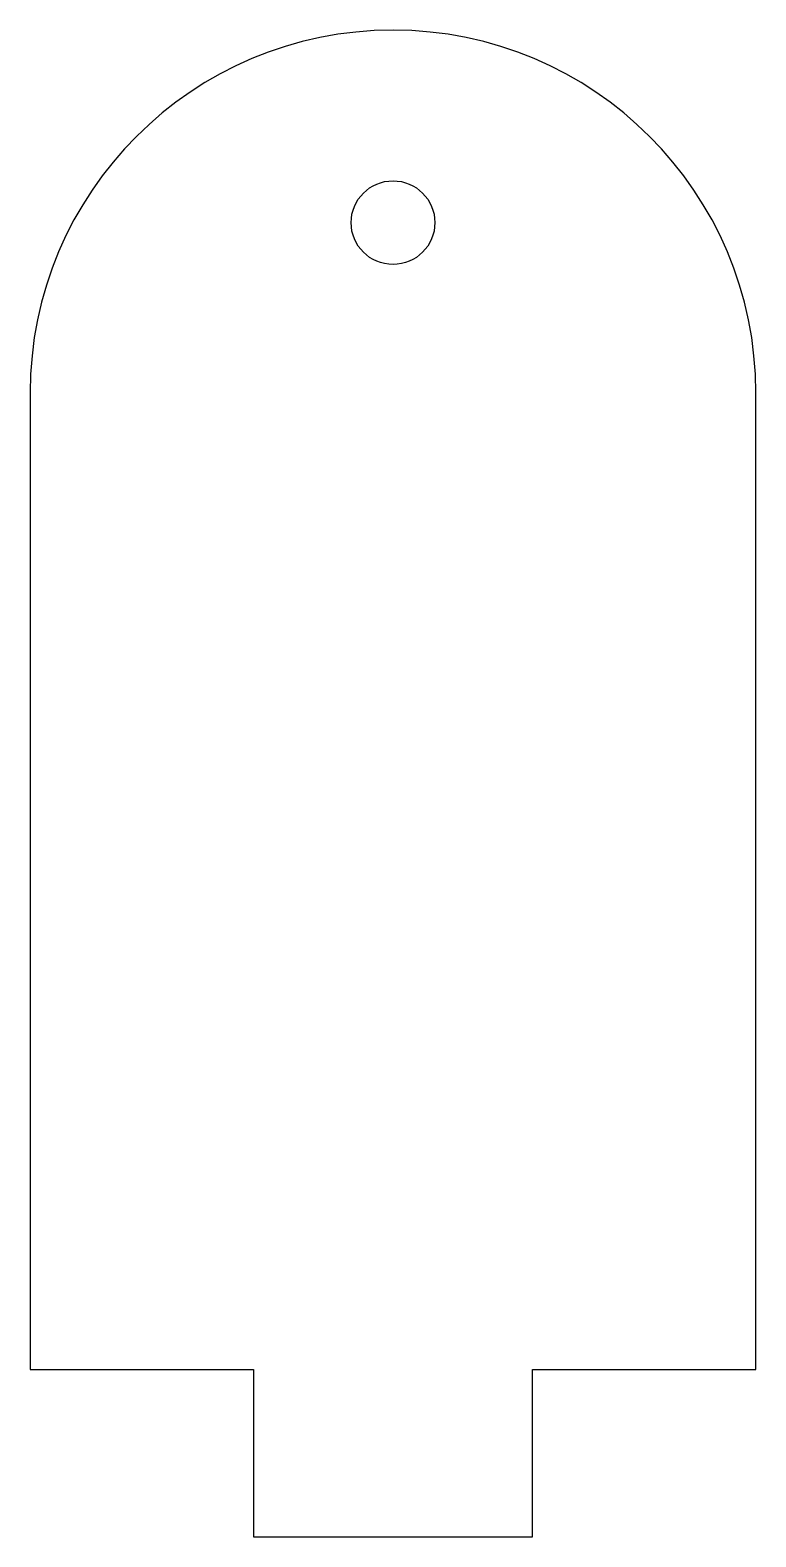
# Model space of a CAD drawing. Header units: millimetres. Extents: x -136 to -123, y -1.5 to 25.5.
import ezdxf

# ---------------------------------------------------------------- set-up
doc = ezdxf.new("R2010")
doc.units = ezdxf.units.MM
doc.layers.get('0').update_dxf_attribs({"linetype": 'CONTINUOUS'})

msp = doc.modelspace()

# ---------------------------------------------------------------- linework, layer by layer
msp.add_lwpolyline([(-123, 19, 1), (-136, 19), (-136, 1.5), (-132, 1.5), (-132, -1.5), (-127, -1.5), (-127, 1.5), (-123, 1.5)], format="xyb", close=True)
msp.add_lwpolyline([(-123, 19, 1), (-136, 19), (-136, 1.5), (-132, 1.5), (-132, -1.5), (-127, -1.5), (-127, 1.5), (-123, 1.5)], format="xyb", close=True)
msp.add_circle((-129.5, 22.05), 0.75)
msp.add_circle((-129.5, 22.05), 0.75)

doc.saveas('drawing.dxf')
